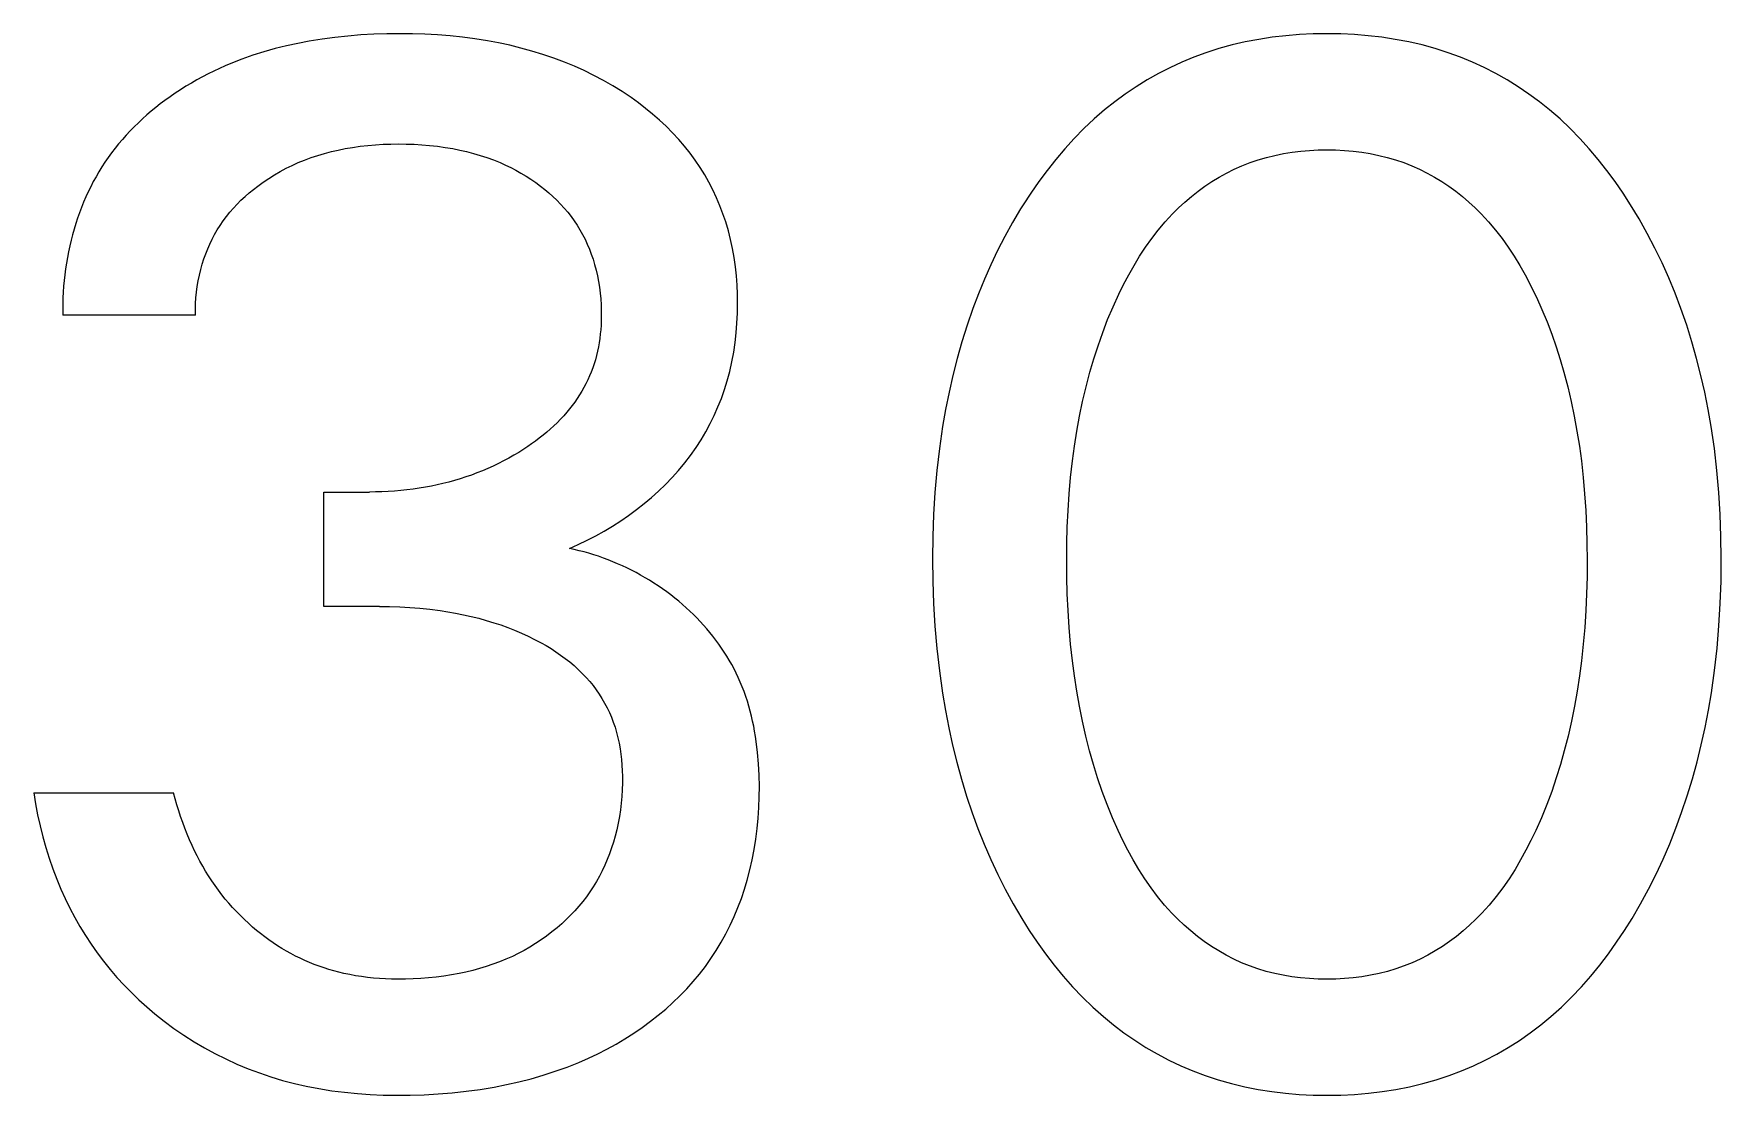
# Model space of a CAD drawing. Extents: x 0 to 420, y 0 to 297.
# Drawn here: x 170.977 to 174.607, y 219.8 to 222.083 of the extents above; entities that cross this region are included whole.
import ezdxf

# ---------------------------------------------------------------- set-up
doc = ezdxf.new("R2010")
doc.units = 0
doc.header["$LTSCALE"] = 23.1
doc.layers.add('10000_FRONT', color=7, linetype='CONTINUOUS')

msp = doc.modelspace()

# ---------------------------------------------------------------- linework, layer by layer
at = {"layer": '10000_FRONT', "color": 7, "linetype": 'CONTINUOUS'}
for p, q in [((171.597, 222.0712), (171.5694, 222.0668)), ((171.6247, 222.0749), (171.597, 222.0712)), ((171.6525, 222.0778), (171.6247, 222.0749)), ((171.6803, 222.0801), (171.6525, 222.0778)), ((171.7082, 222.0816), (171.6803, 222.0801)), ((171.7362, 222.0825), (171.7082, 222.0816)), ((171.7641, 222.0827), (171.7362, 222.0825)), ((171.7912, 222.0824), (171.7641, 222.0827)), ((171.8182, 222.0816), (171.7912, 222.0824)), ((171.8452, 222.0801), (171.8182, 222.0816)), ((171.8721, 222.078), (171.8452, 222.0801)), ((171.899, 222.0752), (171.8721, 222.078)), ((171.9258, 222.0717), (171.899, 222.0752)), ((171.9525, 222.0675), (171.9258, 222.0717)), ((173.6117, 222.0707), (173.5828, 222.0652)), ((173.6408, 222.0751), (173.6117, 222.0707)), ((173.67, 222.0785), (173.6408, 222.0751)), ((173.6994, 222.0809), (173.67, 222.0785)), ((173.7288, 222.0823), (173.6994, 222.0809)), ((173.7583, 222.0827), (173.7288, 222.0823)), ((173.7879, 222.0823), (173.7583, 222.0827)), ((173.8174, 222.0809), (173.7879, 222.0823)), ((173.8469, 222.0785), (173.8174, 222.0809)), ((173.8762, 222.0752), (173.8469, 222.0785)), ((173.9054, 222.0707), (173.8762, 222.0752)), ((173.9343, 222.0652), (173.9054, 222.0707)), ((171.448, 222.0364), (171.4243, 222.0281)), ((171.4719, 222.044), (171.448, 222.0364)), ((171.496, 222.0507), (171.4719, 222.044)), ((171.5203, 222.0568), (171.496, 222.0507)), ((171.5448, 222.0621), (171.5203, 222.0568)), ((171.5694, 222.0668), (171.5448, 222.0621)), ((171.9766, 222.063), (171.9525, 222.0675)), ((172.0007, 222.0579), (171.9766, 222.063)), ((172.0246, 222.052), (172.0007, 222.0579)), ((172.0484, 222.0455), (172.0246, 222.052)), ((172.0719, 222.0383), (172.0484, 222.0455)), ((172.0952, 222.0304), (172.0719, 222.0383)), ((173.4979, 222.0419), (173.4718, 222.0322)), ((173.5259, 222.0508), (173.4979, 222.0419)), ((173.5542, 222.0586), (173.5259, 222.0508)), ((173.5828, 222.0652), (173.5542, 222.0586)), ((173.963, 222.0586), (173.9343, 222.0652)), ((173.9914, 222.0508), (173.963, 222.0586)), ((174.0194, 222.0419), (173.9914, 222.0508)), ((174.0456, 222.0323), (174.0194, 222.0419)), ((171.3638, 222.0024), (171.3516, 221.9963)), ((171.3761, 222.0082), (171.3638, 222.0024)), ((171.3885, 222.0137), (171.3761, 222.0082)), ((171.401, 222.019), (171.3885, 222.0137)), ((171.4243, 222.0281), (171.401, 222.019)), ((172.1182, 222.0218), (172.0952, 222.0304)), ((172.1397, 222.0129), (172.1182, 222.0218)), ((172.1609, 222.0034), (172.1397, 222.0129)), ((172.1817, 221.9932), (172.1609, 222.0034)), ((173.3958, 221.9971), (173.3715, 221.9834)), ((173.4207, 222.0098), (173.3958, 221.9971)), ((173.446, 222.0216), (173.4207, 222.0098)), ((173.4718, 222.0322), (173.446, 222.0216)), ((174.0714, 222.0216), (174.0456, 222.0323)), ((174.0967, 222.0099), (174.0714, 222.0216)), ((174.1216, 221.9971), (174.0967, 222.0099)), ((174.1459, 221.9834), (174.1216, 221.9971)), ((171.2926, 221.9625), (171.2812, 221.955)), ((171.3041, 221.9698), (171.2926, 221.9625)), ((171.3158, 221.9768), (171.3041, 221.9698)), ((171.3276, 221.9835), (171.3158, 221.9768)), ((171.3395, 221.9901), (171.3276, 221.9835)), ((171.3516, 221.9963), (171.3395, 221.9901)), ((172.2023, 221.9823), (172.1817, 221.9932)), ((172.2224, 221.9707), (172.2023, 221.9823)), ((172.2422, 221.9585), (172.2224, 221.9707)), ((173.3477, 221.9687), (173.3245, 221.9531)), ((173.3715, 221.9834), (173.3477, 221.9687)), ((174.1697, 221.9687), (174.1459, 221.9834)), ((174.1929, 221.9531), (174.1697, 221.9687)), ((171.2393, 221.9241), (171.2296, 221.9163)), ((171.249, 221.9318), (171.2393, 221.9241)), ((171.259, 221.9393), (171.249, 221.9318)), ((171.27, 221.9473), (171.259, 221.9393)), ((171.2812, 221.955), (171.27, 221.9473)), ((172.2615, 221.9455), (172.2422, 221.9585)), ((172.2774, 221.9342), (172.2615, 221.9455)), ((172.2929, 221.9223), (172.2774, 221.9342)), ((173.302, 221.9366), (173.2802, 221.9192)), ((173.3245, 221.9531), (173.302, 221.9366)), ((174.2154, 221.9366), (174.1929, 221.9531)), ((174.2372, 221.9192), (174.2154, 221.9366)), ((171.2018, 221.8914), (171.1929, 221.8828)), ((171.2109, 221.8999), (171.2018, 221.8914)), ((171.2202, 221.9082), (171.2109, 221.8999)), ((171.2296, 221.9163), (171.2202, 221.9082)), ((172.308, 221.91), (172.2929, 221.9223)), ((172.3228, 221.8971), (172.308, 221.91)), ((172.337, 221.8838), (172.3228, 221.8971)), ((173.2575, 221.8996), (173.2356, 221.879)), ((173.2802, 221.9192), (173.2575, 221.8996)), ((174.2598, 221.8996), (174.2372, 221.9192)), ((174.2816, 221.879), (174.2598, 221.8996)), ((171.1675, 221.8556), (171.1594, 221.8461)), ((171.1757, 221.8648), (171.1675, 221.8556)), ((171.1842, 221.8739), (171.1757, 221.8648)), ((171.1929, 221.8828), (171.1842, 221.8739)), ((172.3508, 221.87), (172.337, 221.8838)), ((172.3641, 221.8557), (172.3508, 221.87)), ((172.3767, 221.8409), (172.3641, 221.8557)), ((173.2146, 221.8576), (173.1944, 221.8354)), ((173.2356, 221.879), (173.2146, 221.8576)), ((174.3025, 221.8576), (174.2816, 221.879)), ((174.3226, 221.8354), (174.3025, 221.8576)), ((171.1368, 221.8166), (171.1299, 221.8066)), ((171.1441, 221.8267), (171.1368, 221.8166)), ((171.1516, 221.8365), (171.1441, 221.8267)), ((171.1594, 221.8461), (171.1516, 221.8365)), ((171.5594, 221.8112), (171.5736, 221.8165)), ((171.5736, 221.8165), (171.5879, 221.8212)), ((171.5879, 221.8212), (171.6023, 221.8255)), ((171.6023, 221.8255), (171.6169, 221.8293)), ((171.6169, 221.8293), (171.6316, 221.8327)), ((171.6316, 221.8327), (171.6463, 221.8357)), ((171.6463, 221.8357), (171.6626, 221.8385)), ((171.6626, 221.8385), (171.6789, 221.8408)), ((171.6789, 221.8408), (171.6952, 221.8426)), ((171.6952, 221.8426), (171.7116, 221.844)), ((171.7116, 221.844), (171.7281, 221.845)), ((171.7281, 221.845), (171.7445, 221.8455)), ((171.7445, 221.8455), (171.761, 221.8457)), ((171.761, 221.8457), (171.7778, 221.8456)), ((171.7778, 221.8456), (171.7947, 221.845)), ((171.7947, 221.845), (171.8114, 221.8441)), ((171.8114, 221.8441), (171.8282, 221.8427)), ((171.8282, 221.8427), (171.8449, 221.8408)), ((171.8449, 221.8408), (171.8615, 221.8385)), ((171.8615, 221.8385), (171.8781, 221.8357)), ((171.8781, 221.8357), (171.893, 221.8327)), ((171.893, 221.8327), (171.9079, 221.8294)), ((171.9079, 221.8294), (171.9226, 221.8255)), ((171.9226, 221.8255), (171.9372, 221.8212)), ((171.9372, 221.8212), (171.9516, 221.8165)), ((171.9516, 221.8165), (171.9659, 221.8113)), ((172.3888, 221.8257), (172.3767, 221.8409)), ((172.3998, 221.8107), (172.3888, 221.8257)), ((173.1944, 221.8354), (173.175, 221.8125)), ((173.6106, 221.8116), (173.6285, 221.8168)), ((173.6285, 221.8168), (173.6466, 221.8213)), ((173.6466, 221.8213), (173.6649, 221.825)), ((173.6649, 221.825), (173.6834, 221.828)), ((173.6834, 221.828), (173.702, 221.8304)), ((173.702, 221.8304), (173.7207, 221.832)), ((173.7207, 221.832), (173.7395, 221.833)), ((173.7395, 221.833), (173.7583, 221.8333)), ((173.7583, 221.8333), (173.7771, 221.833)), ((173.7771, 221.833), (173.7959, 221.832)), ((173.7959, 221.832), (173.8146, 221.8304)), ((173.8146, 221.8304), (173.8332, 221.828)), ((173.8332, 221.828), (173.8517, 221.825)), ((173.8517, 221.825), (173.87, 221.8213)), ((173.87, 221.8213), (173.8882, 221.8168)), ((173.8882, 221.8168), (173.9061, 221.8116)), ((174.342, 221.8125), (174.3226, 221.8354)), ((171.1169, 221.786), (171.1108, 221.7754)), ((171.1233, 221.7964), (171.1169, 221.786)), ((171.1299, 221.8066), (171.1233, 221.7964)), ((171.4822, 221.7718), (171.4944, 221.7794)), ((171.4944, 221.7794), (171.5068, 221.7866)), ((171.5068, 221.7866), (171.5195, 221.7934)), ((171.5195, 221.7934), (171.5324, 221.7997)), ((171.5324, 221.7997), (171.5455, 221.8056)), ((171.5455, 221.8056), (171.5594, 221.8112)), ((171.9659, 221.8113), (171.98, 221.8056)), ((171.98, 221.8056), (171.9915, 221.8005)), ((171.9915, 221.8005), (172.0027, 221.795)), ((172.0027, 221.795), (172.0139, 221.7892)), ((172.0139, 221.7892), (172.0248, 221.7831)), ((172.0248, 221.7831), (172.0356, 221.7767)), ((172.4101, 221.7953), (172.3998, 221.8107)), ((172.4199, 221.7795), (172.4101, 221.7953)), ((172.429, 221.7633), (172.4199, 221.7795)), ((173.1564, 221.7889), (173.1385, 221.7647)), ((173.175, 221.8125), (173.1564, 221.7889)), ((173.5267, 221.7744), (173.5426, 221.7832)), ((173.5426, 221.7832), (173.5589, 221.7914)), ((173.5589, 221.7914), (173.5756, 221.7988)), ((173.5756, 221.7988), (173.5929, 221.8056)), ((173.5929, 221.8056), (173.6106, 221.8116)), ((173.9061, 221.8116), (173.9237, 221.8056)), ((173.9237, 221.8056), (173.9411, 221.7988)), ((173.9411, 221.7988), (173.9577, 221.7914)), ((173.9577, 221.7914), (173.974, 221.7832)), ((173.974, 221.7832), (173.99, 221.7744)), ((174.3605, 221.7889), (174.342, 221.8125)), ((174.3783, 221.7647), (174.3605, 221.7889)), ((171.0939, 221.7429), (171.0888, 221.7318)), ((171.0993, 221.7539), (171.0939, 221.7429)), ((171.1049, 221.7647), (171.0993, 221.7539)), ((171.1108, 221.7754), (171.1049, 221.7647)), ((171.4401, 221.7406), (171.4492, 221.7481)), ((171.4492, 221.7481), (171.4585, 221.7553)), ((171.4585, 221.7553), (171.4702, 221.7638)), ((171.4702, 221.7638), (171.4822, 221.7718)), ((172.0356, 221.7767), (172.0461, 221.7699)), ((172.0461, 221.7699), (172.0565, 221.7628)), ((172.0565, 221.7628), (172.0666, 221.7553)), ((172.0666, 221.7553), (172.0758, 221.7481)), ((172.0758, 221.7481), (172.0847, 221.7406)), ((172.4375, 221.7468), (172.429, 221.7633)), ((172.4454, 221.73), (172.4375, 221.7468)), ((173.1385, 221.7647), (173.1214, 221.74)), ((173.4667, 221.7326), (173.4811, 221.7439)), ((173.4811, 221.7439), (173.4959, 221.7547)), ((173.4959, 221.7547), (173.5111, 221.7649)), ((173.5111, 221.7649), (173.5267, 221.7744)), ((173.99, 221.7744), (174.0056, 221.7649)), ((174.0056, 221.7649), (174.0208, 221.7547)), ((174.0208, 221.7547), (174.0356, 221.7439)), ((174.0356, 221.7439), (174.05, 221.7326)), ((174.3953, 221.74), (174.3783, 221.7647)), ((171.0794, 221.7092), (171.0751, 221.6977)), ((171.084, 221.7206), (171.0794, 221.7092)), ((171.0888, 221.7318), (171.084, 221.7206)), ((171.3984, 221.6988), (171.4062, 221.7077)), ((171.4062, 221.7077), (171.4142, 221.7163)), ((171.4142, 221.7163), (171.4225, 221.7247)), ((171.4225, 221.7247), (171.4312, 221.7328)), ((171.4312, 221.7328), (171.4401, 221.7406)), ((172.0847, 221.7406), (172.0934, 221.7329)), ((172.0934, 221.7329), (172.1019, 221.7248)), ((172.1019, 221.7248), (172.11, 221.7165)), ((172.11, 221.7165), (172.1179, 221.7079)), ((172.1179, 221.7079), (172.1254, 221.699)), ((172.4527, 221.7129), (172.4454, 221.73)), ((172.4593, 221.6956), (172.4527, 221.7129)), ((173.105, 221.7148), (173.0995, 221.7059)), ((173.1214, 221.74), (173.105, 221.7148)), ((173.4264, 221.6954), (173.4393, 221.7083)), ((173.4393, 221.7083), (173.4528, 221.7207)), ((173.4528, 221.7207), (173.4667, 221.7326)), ((174.05, 221.7326), (174.0639, 221.7207)), ((174.0639, 221.7207), (174.0773, 221.7083)), ((174.0773, 221.7083), (174.0903, 221.6954)), ((174.4116, 221.7148), (174.3953, 221.74)), ((174.43, 221.6844), (174.4116, 221.7148)), ((171.0671, 221.6745), (171.0635, 221.6628)), ((171.071, 221.6862), (171.0671, 221.6745)), ((171.0751, 221.6977), (171.071, 221.6862)), ((171.3715, 221.661), (171.3776, 221.6707)), ((171.3776, 221.6707), (171.384, 221.6801)), ((171.384, 221.6801), (171.3911, 221.6896)), ((171.3911, 221.6896), (171.3984, 221.6988)), ((172.1254, 221.699), (172.1326, 221.6899)), ((172.1326, 221.6899), (172.1394, 221.6805)), ((172.1394, 221.6805), (172.1457, 221.6709)), ((172.1457, 221.6709), (172.1517, 221.6611)), ((172.4652, 221.678), (172.4593, 221.6956)), ((172.4708, 221.6591), (172.4652, 221.678)), ((173.0821, 221.6766), (173.0656, 221.6468)), ((173.0995, 221.7059), (173.0821, 221.6766)), ((173.3957, 221.6607), (173.4107, 221.6784)), ((173.4107, 221.6784), (173.4264, 221.6954)), ((174.0903, 221.6954), (174.106, 221.6784)), ((174.106, 221.6784), (174.1209, 221.6607)), ((174.4475, 221.6534), (174.43, 221.6844)), ((171.057, 221.6386), (171.0541, 221.6264)), ((171.0601, 221.6507), (171.057, 221.6386)), ((171.0635, 221.6628), (171.0601, 221.6507)), ((171.3555, 221.6306), (171.3605, 221.6409)), ((171.3605, 221.6409), (171.3658, 221.6511)), ((171.3658, 221.6511), (171.3715, 221.661)), ((172.1517, 221.6611), (172.1573, 221.651)), ((172.1573, 221.651), (172.1625, 221.6407)), ((172.1625, 221.6407), (172.1674, 221.6303)), ((172.4757, 221.64), (172.4708, 221.6591)), ((172.4798, 221.6207), (172.4757, 221.64)), ((173.0656, 221.6468), (173.0501, 221.6166)), ((173.3682, 221.6236), (173.3816, 221.6424)), ((173.3816, 221.6424), (173.3957, 221.6607)), ((174.1209, 221.6607), (174.1351, 221.6424)), ((174.1351, 221.6424), (174.1485, 221.6236)), ((174.4639, 221.6219), (174.4475, 221.6534)), ((171.0491, 221.6018), (171.0469, 221.5894)), ((171.0515, 221.6141), (171.0491, 221.6018)), ((171.0541, 221.6264), (171.0515, 221.6141)), ((171.3393, 221.5876), (171.3428, 221.5986)), ((171.3428, 221.5986), (171.3467, 221.6094)), ((171.3467, 221.6094), (171.3509, 221.6201)), ((171.3509, 221.6201), (171.3555, 221.6306)), ((172.1674, 221.6303), (172.1718, 221.6196)), ((172.1718, 221.6196), (172.1759, 221.6089)), ((172.1759, 221.6089), (172.1797, 221.5979)), ((172.1797, 221.5979), (172.183, 221.5869)), ((172.4832, 221.6013), (172.4798, 221.6207)), ((172.486, 221.5817), (172.4832, 221.6013)), ((173.0501, 221.6166), (173.0354, 221.5859)), ((173.3434, 221.5844), (173.3554, 221.6042)), ((173.3554, 221.6042), (173.3682, 221.6236)), ((174.1485, 221.6236), (174.1612, 221.6042)), ((174.1612, 221.6042), (174.1733, 221.5844)), ((174.4793, 221.59), (174.4639, 221.6219)), ((171.0435, 221.5646), (171.0421, 221.5522)), ((171.0451, 221.577), (171.0435, 221.5646)), ((171.0469, 221.5894), (171.0451, 221.577)), ((171.3305, 221.5515), (171.333, 221.5636)), ((171.333, 221.5636), (171.336, 221.5757)), ((171.336, 221.5757), (171.3393, 221.5876)), ((172.183, 221.5869), (172.1863, 221.5747)), ((172.1863, 221.5747), (172.1892, 221.5624)), ((172.1892, 221.5624), (172.1916, 221.5501)), ((172.4881, 221.562), (172.486, 221.5817)), ((172.4896, 221.5423), (172.4881, 221.562)), ((173.0354, 221.5859), (173.0217, 221.5549)), ((173.3211, 221.5438), (173.3319, 221.5643)), ((173.3319, 221.5643), (173.3434, 221.5844)), ((174.1733, 221.5844), (174.1847, 221.5643)), ((174.1847, 221.5643), (174.1956, 221.5438)), ((174.4938, 221.5576), (174.4793, 221.59)), ((171.0401, 221.5273), (171.0395, 221.5149)), ((171.041, 221.5398), (171.0401, 221.5273)), ((171.0421, 221.5522), (171.041, 221.5398)), ((171.3256, 221.5147), (171.3268, 221.527)), ((171.3268, 221.527), (171.3285, 221.5392)), ((171.3285, 221.5392), (171.3305, 221.5515)), ((172.1916, 221.5501), (172.1936, 221.5376)), ((172.1936, 221.5376), (172.1952, 221.5251)), ((172.1952, 221.5251), (172.1964, 221.5126)), ((172.4904, 221.5225), (172.4896, 221.5423)), ((173.0217, 221.5549), (173.0088, 221.5234)), ((173.3108, 221.523), (173.3211, 221.5438)), ((174.1956, 221.5438), (174.2058, 221.523)), ((174.5073, 221.5248), (174.4938, 221.5576)), ((174.5199, 221.4916), (174.5073, 221.5248)), ((171.0391, 221.5025), (171.039, 221.4901)), ((171.039, 221.4901), (171.0391, 221.4778)), ((171.0395, 221.5149), (171.0391, 221.5025)), ((171.3244, 221.4901), (171.3248, 221.5024)), ((171.3245, 221.4778), (171.3244, 221.4901)), ((171.3248, 221.5024), (171.3256, 221.5147)), ((172.1964, 221.5126), (172.1972, 221.5)), ((172.1972, 221.5), (172.1976, 221.4873)), ((172.4907, 221.5027), (172.4904, 221.5225)), ((172.4904, 221.4816), (172.4907, 221.5027)), ((172.9968, 221.4916), (172.9845, 221.4563)), ((173.0088, 221.5234), (172.9968, 221.4916)), ((173.2867, 221.4681), (173.2983, 221.4957)), ((173.2983, 221.4957), (173.3108, 221.523)), ((174.2058, 221.523), (174.2091, 221.516)), ((174.2091, 221.516), (174.2209, 221.4898)), ((174.2209, 221.4898), (174.2318, 221.4633)), ((174.5322, 221.4563), (174.5199, 221.4916)), ((171.3245, 221.4778), (171.0391, 221.4778)), ((172.1969, 221.4558), (172.1963, 221.4464)), ((172.1974, 221.4652), (172.1969, 221.4558)), ((172.1976, 221.4747), (172.1974, 221.4652)), ((172.1976, 221.4873), (172.1976, 221.4747)), ((172.4878, 221.4396), (172.4894, 221.4606)), ((172.4894, 221.4606), (172.4904, 221.4816)), ((172.9845, 221.4563), (172.9733, 221.4205)), ((173.276, 221.4402), (173.2867, 221.4681)), ((174.2318, 221.4633), (174.242, 221.4366)), ((174.5434, 221.4205), (174.5322, 221.4563)), ((172.1929, 221.4184), (172.1913, 221.4092)), ((172.1943, 221.4277), (172.1929, 221.4184)), ((172.1954, 221.4371), (172.1943, 221.4277)), ((172.1963, 221.4464), (172.1954, 221.4371)), ((172.4823, 221.3979), (172.4854, 221.4187)), ((172.4854, 221.4187), (172.4878, 221.4396)), ((172.9733, 221.4205), (172.9631, 221.3845)), ((173.266, 221.412), (173.276, 221.4402)), ((174.242, 221.4366), (174.2515, 221.4095)), ((174.5536, 221.3845), (174.5434, 221.4205)), ((172.1848, 221.3818), (172.1821, 221.3728)), ((172.1872, 221.3909), (172.1848, 221.3818)), ((172.1894, 221.4), (172.1872, 221.3909)), ((172.1913, 221.4092), (172.1894, 221.4)), ((172.4785, 221.3772), (172.4823, 221.3979)), ((172.9631, 221.3845), (172.9538, 221.3482)), ((173.2485, 221.3548), (173.2569, 221.3835)), ((173.2569, 221.3835), (173.266, 221.412)), ((174.2515, 221.4095), (174.2602, 221.3823)), ((174.2602, 221.3823), (174.2682, 221.3548)), ((174.5628, 221.3482), (174.5536, 221.3845)), ((172.1723, 221.3468), (172.1685, 221.3384)), ((172.1758, 221.3553), (172.1723, 221.3468)), ((172.1791, 221.364), (172.1758, 221.3553)), ((172.1821, 221.3728), (172.1791, 221.364)), ((172.4684, 221.3364), (172.4738, 221.3567)), ((172.4738, 221.3567), (172.4785, 221.3772)), ((172.9538, 221.3482), (172.9455, 221.3117)), ((173.2402, 221.3234), (173.2485, 221.3548)), ((174.2682, 221.3548), (174.2764, 221.3234)), ((174.5711, 221.3117), (174.5628, 221.3482)), ((172.1555, 221.314), (172.1507, 221.3061)), ((172.1601, 221.322), (172.1555, 221.314)), ((172.1644, 221.3302), (172.1601, 221.322)), ((172.1685, 221.3384), (172.1644, 221.3302)), ((172.4558, 221.2987), (172.4625, 221.3175)), ((172.4625, 221.3175), (172.4684, 221.3364)), ((172.9455, 221.3117), (172.9382, 221.2749)), ((173.2328, 221.2919), (173.2402, 221.3234)), ((174.2764, 221.3234), (174.2838, 221.2919)), ((174.5785, 221.2749), (174.5711, 221.3117)), ((172.1293, 221.276), (172.1234, 221.2689)), ((172.135, 221.2833), (172.1293, 221.276)), ((172.1404, 221.2907), (172.135, 221.2833)), ((172.1457, 221.2983), (172.1404, 221.2907)), ((172.1507, 221.3061), (172.1457, 221.2983)), ((172.4404, 221.2621), (172.4485, 221.2803)), ((172.4485, 221.2803), (172.4558, 221.2987)), ((172.9382, 221.2749), (172.9318, 221.238)), ((173.2262, 221.2601), (173.2328, 221.2919)), ((174.2838, 221.2919), (174.2904, 221.2601)), ((174.5849, 221.238), (174.5785, 221.2749)), ((172.0953, 221.2393), (172.0878, 221.2324)), ((172.1026, 221.2464), (172.0953, 221.2393)), ((172.1098, 221.2537), (172.1026, 221.2464)), ((172.1167, 221.2612), (172.1098, 221.2537)), ((172.1234, 221.2689), (172.1167, 221.2612)), ((172.4222, 221.2268), (172.4317, 221.2443)), ((172.4317, 221.2443), (172.4404, 221.2621)), ((172.9318, 221.238), (172.9249, 221.191)), ((173.2204, 221.2282), (173.2262, 221.2601)), ((174.2904, 221.2601), (174.2962, 221.2282)), ((174.5917, 221.191), (174.5849, 221.238)), ((172.0477, 221.2007), (172.0393, 221.195)), ((172.056, 221.2067), (172.0477, 221.2007)), ((172.0642, 221.2129), (172.056, 221.2067)), ((172.0722, 221.2192), (172.0642, 221.2129)), ((172.0801, 221.2257), (172.0722, 221.2192)), ((172.0878, 221.2324), (172.0801, 221.2257)), ((172.4013, 221.193), (172.4121, 221.2097)), ((172.4121, 221.2097), (172.4222, 221.2268)), ((173.2154, 221.1962), (173.2204, 221.2282)), ((174.2962, 221.2282), (174.3013, 221.1962)), ((171.9873, 221.1641), (171.9761, 221.1584)), ((171.9984, 221.17), (171.9873, 221.1641)), ((172.0093, 221.1762), (171.9984, 221.17)), ((172.0201, 221.1826), (172.0093, 221.1762)), ((172.0308, 221.1893), (172.0201, 221.1826)), ((172.0393, 221.195), (172.0308, 221.1893)), ((172.3769, 221.1598), (172.3894, 221.1761)), ((172.3894, 221.1761), (172.4013, 221.193)), ((172.9249, 221.191), (172.9195, 221.1438)), ((173.2071, 221.1286), (173.2111, 221.164)), ((173.2111, 221.164), (173.2154, 221.1962)), ((174.3013, 221.1962), (174.3056, 221.164)), ((174.3056, 221.164), (174.3096, 221.1286)), ((174.5972, 221.1438), (174.5917, 221.191)), ((171.8939, 221.1256), (171.8817, 221.122)), ((171.9061, 221.1296), (171.8939, 221.1256)), ((171.9181, 221.1338), (171.9061, 221.1296)), ((171.9301, 221.1382), (171.9181, 221.1338)), ((171.9418, 221.1429), (171.9301, 221.1382)), ((171.9533, 221.1478), (171.9418, 221.1429)), ((171.9648, 221.153), (171.9533, 221.1478)), ((171.9761, 221.1584), (171.9648, 221.153)), ((172.3355, 221.1137), (172.3499, 221.1286)), ((172.3499, 221.1286), (172.3637, 221.1439)), ((172.3637, 221.1439), (172.3769, 221.1598)), ((172.9195, 221.1438), (172.9153, 221.0964)), ((173.2039, 221.0931), (173.2071, 221.1286)), ((174.3096, 221.1286), (174.3127, 221.0931)), ((174.6013, 221.0964), (174.5972, 221.1438)), ((171.6004, 220.851), (171.6004, 221.0973)), ((171.6004, 221.0973), (171.6987, 221.0973)), ((171.7121, 221.0975), (171.6987, 221.0973)), ((171.7256, 221.0978), (171.7121, 221.0975)), ((171.7391, 221.0984), (171.7256, 221.0978)), ((171.7525, 221.0993), (171.7391, 221.0984)), ((171.766, 221.1004), (171.7525, 221.0993)), ((171.7794, 221.1018), (171.766, 221.1004)), ((171.7927, 221.1034), (171.7794, 221.1018)), ((171.8061, 221.1054), (171.7927, 221.1034)), ((171.8194, 221.1076), (171.8061, 221.1054)), ((171.832, 221.1099), (171.8194, 221.1076)), ((171.8445, 221.1125), (171.832, 221.1099)), ((171.8569, 221.1154), (171.8445, 221.1125)), ((171.8693, 221.1186), (171.8569, 221.1154)), ((171.8817, 221.122), (171.8693, 221.1186)), ((172.3054, 221.0856), (172.3207, 221.0994)), ((172.3207, 221.0994), (172.3355, 221.1137)), ((172.9153, 221.0964), (172.9124, 221.049)), ((173.2016, 221.0576), (173.2039, 221.0931)), ((174.3127, 221.0931), (174.3151, 221.0576)), ((174.6042, 221.049), (174.6013, 221.0964)), ((172.2564, 221.0471), (172.2732, 221.0595)), ((172.2732, 221.0595), (172.2896, 221.0724)), ((172.2896, 221.0724), (172.3054, 221.0856)), ((173.1999, 221.022), (173.2016, 221.0576)), ((174.3151, 221.0576), (174.3168, 221.022)), ((172.2038, 221.0133), (172.2217, 221.024)), ((172.2217, 221.024), (172.2392, 221.0353)), ((172.2392, 221.0353), (172.2564, 221.0471)), ((172.9124, 221.049), (172.9107, 221.0014)), ((173.1989, 220.9864), (173.1999, 221.022)), ((174.3168, 221.022), (174.3177, 220.9864)), ((174.6059, 221.0014), (174.6042, 221.049)), ((172.129, 220.9757), (172.1481, 220.9843)), ((172.1481, 220.9843), (172.167, 220.9934)), ((172.167, 220.9934), (172.1856, 221.0031)), ((172.1856, 221.0031), (172.2038, 221.0133)), ((172.9107, 221.0014), (172.9101, 220.9539)), ((173.1986, 220.9508), (173.1989, 220.9864)), ((174.3177, 220.9864), (174.3181, 220.9508)), ((174.6065, 220.9539), (174.6059, 221.0014)), ((172.1395, 220.9735), (172.129, 220.9757)), ((172.15, 220.9711), (172.1395, 220.9735)), ((172.1605, 220.9684), (172.15, 220.9711)), ((172.171, 220.9655), (172.1605, 220.9684)), ((172.1814, 220.9623), (172.171, 220.9655)), ((172.1917, 220.959), (172.1814, 220.9623)), ((172.2021, 220.9554), (172.1917, 220.959)), ((172.2123, 220.9515), (172.2021, 220.9554)), ((172.2225, 220.9475), (172.2123, 220.9515)), ((172.2327, 220.9432), (172.2225, 220.9475)), ((172.9101, 220.9539), (172.9106, 220.9055)), ((173.1989, 220.9146), (173.1986, 220.9508)), ((174.3181, 220.9508), (174.3178, 220.9146)), ((174.606, 220.9057), (174.6065, 220.9539)), ((172.2428, 220.9387), (172.2327, 220.9432)), ((172.2528, 220.934), (172.2428, 220.9387)), ((172.2627, 220.9291), (172.2528, 220.934)), ((172.2725, 220.924), (172.2627, 220.9291)), ((172.2822, 220.9186), (172.2725, 220.924)), ((172.2919, 220.9131), (172.2822, 220.9186)), ((172.3014, 220.9074), (172.2919, 220.9131)), ((173.1998, 220.8785), (173.1989, 220.9146)), ((174.3178, 220.9146), (174.3168, 220.8785)), ((172.3108, 220.9014), (172.3014, 220.9074)), ((172.3201, 220.8953), (172.3108, 220.9014)), ((172.3292, 220.889), (172.3201, 220.8953)), ((172.3383, 220.8825), (172.3292, 220.889)), ((172.3472, 220.8759), (172.3383, 220.8825)), ((172.3559, 220.869), (172.3472, 220.8759)), ((172.9106, 220.9055), (172.9123, 220.8572)), ((173.2015, 220.8424), (173.1998, 220.8785)), ((174.3168, 220.8785), (174.3152, 220.8424)), ((174.6044, 220.8575), (174.606, 220.9057)), ((171.7205, 220.851), (171.6004, 220.851)), ((171.7205, 220.851), (171.7422, 220.8508)), ((171.7422, 220.8508), (171.764, 220.8501)), ((171.764, 220.8501), (171.7857, 220.8489)), ((171.7857, 220.8489), (171.8074, 220.8473)), ((171.8074, 220.8473), (171.829, 220.8451)), ((171.829, 220.8451), (171.8506, 220.8423)), ((171.8506, 220.8423), (171.8674, 220.8398)), ((171.8674, 220.8398), (171.8841, 220.8368)), ((171.8841, 220.8368), (171.9008, 220.8335)), ((172.3641, 220.8623), (172.3559, 220.869)), ((172.3722, 220.8555), (172.3641, 220.8623)), ((172.3801, 220.8484), (172.3722, 220.8555)), ((172.3879, 220.8413), (172.3801, 220.8484)), ((172.3955, 220.834), (172.3879, 220.8413)), ((172.9123, 220.8572), (172.9151, 220.809)), ((173.2038, 220.8063), (173.2015, 220.8424)), ((174.3152, 220.8424), (174.3128, 220.8063)), ((174.6015, 220.8093), (174.6044, 220.8575)), ((171.9008, 220.8335), (171.9174, 220.8299)), ((171.9174, 220.8299), (171.9339, 220.8258)), ((171.9339, 220.8258), (171.9502, 220.8213)), ((171.9502, 220.8213), (171.9665, 220.8163)), ((171.9665, 220.8163), (171.9815, 220.8114)), ((171.9815, 220.8114), (171.9964, 220.806)), ((171.9964, 220.806), (172.0111, 220.8003)), ((172.0111, 220.8003), (172.0256, 220.7941)), ((172.403, 220.8265), (172.3955, 220.834)), ((172.4103, 220.8189), (172.403, 220.8265)), ((172.4174, 220.8111), (172.4103, 220.8189)), ((172.4243, 220.8033), (172.4174, 220.8111)), ((172.4311, 220.7952), (172.4243, 220.8033)), ((172.9151, 220.809), (172.9193, 220.7608)), ((173.207, 220.7703), (173.2038, 220.8063)), ((174.3128, 220.8063), (174.3097, 220.7703)), ((174.5974, 220.7613), (174.6015, 220.8093)), ((172.0256, 220.7941), (172.04, 220.7875)), ((172.04, 220.7875), (172.0542, 220.7805)), ((172.0542, 220.7805), (172.0682, 220.773)), ((172.0682, 220.773), (172.0789, 220.7669)), ((172.0789, 220.7669), (172.0894, 220.7605)), ((172.4377, 220.7871), (172.4311, 220.7952)), ((172.444, 220.7788), (172.4377, 220.7871)), ((172.4502, 220.7703), (172.444, 220.7788)), ((172.4562, 220.7618), (172.4502, 220.7703)), ((173.2109, 220.7344), (173.207, 220.7703)), ((174.3097, 220.7703), (174.3058, 220.7344)), ((172.0894, 220.7605), (172.0997, 220.7538)), ((172.0997, 220.7538), (172.1099, 220.7468)), ((172.1099, 220.7468), (172.1198, 220.7396)), ((172.1198, 220.7396), (172.1295, 220.7319)), ((172.1295, 220.7319), (172.1389, 220.724)), ((172.462, 220.7531), (172.4562, 220.7618)), ((172.4676, 220.7443), (172.462, 220.7531)), ((172.4729, 220.7354), (172.4676, 220.7443)), ((172.4781, 220.7263), (172.4729, 220.7354)), ((172.483, 220.7172), (172.4781, 220.7263)), ((172.9193, 220.7608), (172.9247, 220.7128)), ((173.2152, 220.7018), (173.2109, 220.7344)), ((174.3058, 220.7344), (174.3015, 220.7018)), ((174.592, 220.7134), (174.5974, 220.7613)), ((172.1389, 220.724), (172.148, 220.7157)), ((172.148, 220.7157), (172.1567, 220.7071)), ((172.1567, 220.7071), (172.1652, 220.6982)), ((172.1652, 220.6982), (172.1726, 220.6897)), ((172.4877, 220.7079), (172.483, 220.7172)), ((172.4921, 220.6985), (172.4877, 220.7079)), ((172.4965, 220.6885), (172.4921, 220.6985)), ((172.9247, 220.7128), (172.9314, 220.6649)), ((173.2201, 220.6692), (173.2152, 220.7018)), ((174.3015, 220.7018), (174.2965, 220.6692)), ((174.5852, 220.6656), (174.592, 220.7134)), ((172.1726, 220.6897), (172.1797, 220.681)), ((172.1797, 220.681), (172.1865, 220.6719)), ((172.1865, 220.6719), (172.1929, 220.6626)), ((172.1929, 220.6626), (172.1989, 220.6531)), ((172.5007, 220.6783), (172.4965, 220.6885)), ((172.5046, 220.668), (172.5007, 220.6783)), ((172.5083, 220.6577), (172.5046, 220.668)), ((172.5117, 220.6472), (172.5083, 220.6577)), ((172.9314, 220.6649), (172.9378, 220.6275)), ((173.2259, 220.6368), (173.2201, 220.6692)), ((174.2965, 220.6692), (174.2908, 220.6368)), ((174.5789, 220.6282), (174.5852, 220.6656)), ((172.1989, 220.6531), (172.2046, 220.6434)), ((172.2046, 220.6434), (172.2099, 220.6335)), ((172.2099, 220.6335), (172.2149, 220.6233)), ((172.2149, 220.6233), (172.2193, 220.613)), ((172.5149, 220.6366), (172.5117, 220.6472)), ((172.5178, 220.626), (172.5149, 220.6366)), ((172.5205, 220.6153), (172.5178, 220.626)), ((172.9378, 220.6275), (172.945, 220.5902)), ((173.2324, 220.6045), (173.2259, 220.6368)), ((174.2908, 220.6368), (174.2843, 220.6045)), ((174.5717, 220.5908), (174.5789, 220.6282)), ((172.2193, 220.613), (172.2234, 220.6026)), ((172.2234, 220.6026), (172.2272, 220.5914)), ((172.2272, 220.5914), (172.2305, 220.58)), ((172.523, 220.6045), (172.5205, 220.6153)), ((172.5253, 220.5936), (172.523, 220.6045)), ((172.5273, 220.5827), (172.5253, 220.5936)), ((172.5292, 220.5717), (172.5273, 220.5827)), ((172.945, 220.5902), (172.9531, 220.553)), ((173.2397, 220.5724), (173.2324, 220.6045)), ((174.2843, 220.6045), (174.277, 220.5724)), ((174.5635, 220.5537), (174.5717, 220.5908)), ((172.2305, 220.58), (172.2334, 220.5686)), ((172.2334, 220.5686), (172.2359, 220.557)), ((172.2359, 220.557), (172.2379, 220.5453)), ((172.2379, 220.5453), (172.2396, 220.5336)), ((172.5308, 220.5607), (172.5292, 220.5717)), ((172.5337, 220.5368), (172.5308, 220.5607)), ((172.9531, 220.553), (172.9622, 220.5161)), ((173.2478, 220.5405), (173.2397, 220.5724)), ((174.277, 220.5724), (174.2689, 220.5405)), ((174.5544, 220.5168), (174.5635, 220.5537)), ((172.2396, 220.5336), (172.2409, 220.5218)), ((172.2409, 220.5218), (172.2419, 220.5099)), ((172.2419, 220.5099), (172.2425, 220.498)), ((172.5358, 220.5126), (172.5337, 220.5368)), ((172.537, 220.4885), (172.5358, 220.5126)), ((172.9622, 220.5161), (172.9722, 220.4795)), ((173.256, 220.5113), (173.2478, 220.5405)), ((173.265, 220.4824), (173.256, 220.5113)), ((174.2606, 220.5113), (174.2516, 220.4824)), ((174.2689, 220.5405), (174.2606, 220.5113)), ((174.5444, 220.4802), (174.5544, 220.5168)), ((172.2425, 220.498), (172.2428, 220.4861)), ((172.2428, 220.4861), (172.2428, 220.4716)), ((172.5375, 220.4643), (172.537, 220.4885)), ((172.9722, 220.4795), (172.9833, 220.4432)), ((173.2749, 220.4536), (173.265, 220.4824)), ((174.2516, 220.4824), (174.2418, 220.4536)), ((174.5333, 220.4439), (174.5444, 220.4802)), ((170.9768, 220.4503), (170.9806, 220.4266)), ((170.9768, 220.4503), (171.2777, 220.4503)), ((171.2811, 220.4374), (171.2777, 220.4503)), ((171.2847, 220.4246), (171.2811, 220.4374)), ((172.2416, 220.4426), (172.2403, 220.4282)), ((172.2424, 220.4571), (172.2416, 220.4426)), ((172.2428, 220.4716), (172.2424, 220.4571)), ((172.5365, 220.4187), (172.5373, 220.4415)), ((172.5373, 220.4415), (172.5375, 220.4643)), ((172.9833, 220.4432), (172.9954, 220.4071)), ((173.2855, 220.4252), (173.2749, 220.4536)), ((174.2418, 220.4536), (174.2312, 220.4252)), ((174.5213, 220.4078), (174.5333, 220.4439)), ((170.9806, 220.4266), (170.9851, 220.403)), ((170.9851, 220.403), (170.9903, 220.3795)), ((171.2886, 220.4119), (171.2847, 220.4246)), ((171.2927, 220.3992), (171.2886, 220.4119)), ((172.2364, 220.3995), (172.2338, 220.3853)), ((172.2386, 220.4138), (172.2364, 220.3995)), ((172.2403, 220.4282), (172.2386, 220.4138)), ((172.5351, 220.3961), (172.5365, 220.4187)), ((172.9954, 220.4071), (173.0077, 220.3735)), ((173.2969, 220.397), (173.2855, 220.4252)), ((174.2312, 220.4252), (174.2197, 220.397)), ((174.5089, 220.3741), (174.5213, 220.4078)), ((170.9903, 220.3795), (170.9961, 220.3561)), ((171.2971, 220.3866), (171.2927, 220.3992)), ((171.3018, 220.3741), (171.2971, 220.3866)), ((171.3067, 220.3617), (171.3018, 220.3741)), ((172.2307, 220.3711), (172.2272, 220.3571)), ((172.2338, 220.3853), (172.2307, 220.3711)), ((172.5301, 220.3511), (172.533, 220.3735)), ((172.533, 220.3735), (172.5351, 220.3961)), ((173.0077, 220.3735), (173.021, 220.3403)), ((173.3093, 220.3692), (173.2969, 220.397)), ((173.3195, 220.3479), (173.3093, 220.3692)), ((174.2074, 220.3692), (174.1972, 220.3479)), ((174.2197, 220.397), (174.2074, 220.3692)), ((174.4957, 220.3408), (174.5089, 220.3741)), ((170.9961, 220.3561), (171.0027, 220.3329)), ((171.0027, 220.3329), (171.0099, 220.3098)), ((171.3119, 220.3494), (171.3067, 220.3617)), ((171.3173, 220.3372), (171.3119, 220.3494)), ((171.3227, 220.3259), (171.3173, 220.3372)), ((172.2196, 220.3318), (172.2152, 220.3193)), ((172.2236, 220.3444), (172.2196, 220.3318)), ((172.2272, 220.3571), (172.2236, 220.3444)), ((172.5223, 220.3065), (172.5266, 220.3287)), ((172.5266, 220.3287), (172.5301, 220.3511)), ((173.021, 220.3403), (173.0352, 220.3074)), ((173.3303, 220.3268), (173.3195, 220.3479)), ((174.1972, 220.3479), (174.1864, 220.3268)), ((174.4814, 220.3078), (174.4957, 220.3408)), ((171.0099, 220.3098), (171.0179, 220.287)), ((171.3282, 220.3148), (171.3227, 220.3259)), ((171.334, 220.3038), (171.3282, 220.3148)), ((171.3401, 220.293), (171.334, 220.3038)), ((171.3464, 220.2822), (171.3401, 220.293)), ((172.2053, 220.2949), (172.1997, 220.283)), ((172.2105, 220.307), (172.2053, 220.2949)), ((172.2152, 220.3193), (172.2105, 220.307)), ((172.5173, 220.2845), (172.5223, 220.3065)), ((173.0352, 220.3074), (173.0504, 220.275)), ((173.3417, 220.3061), (173.3303, 220.3268)), ((173.3537, 220.2857), (173.3417, 220.3061)), ((174.175, 220.3061), (174.1629, 220.2857)), ((174.1864, 220.3268), (174.175, 220.3061)), ((174.4662, 220.2753), (174.4814, 220.3078)), ((171.0179, 220.287), (171.0265, 220.2645)), ((171.0265, 220.2645), (171.0352, 220.2436)), ((171.3529, 220.2717), (171.3464, 220.2822)), ((171.3597, 220.2613), (171.3529, 220.2717)), ((171.3667, 220.2511), (171.3597, 220.2613)), ((172.1873, 220.2597), (172.1804, 220.2485)), ((172.1937, 220.2712), (172.1873, 220.2597)), ((172.1997, 220.283), (172.1937, 220.2712)), ((172.5055, 220.2429), (172.5115, 220.2627)), ((172.5115, 220.2627), (172.5173, 220.2845)), ((173.0504, 220.275), (173.0666, 220.243)), ((173.3665, 220.2658), (173.3537, 220.2857)), ((173.38, 220.2464), (173.3665, 220.2658)), ((174.1502, 220.2658), (174.1367, 220.2464)), ((174.1629, 220.2857), (174.1502, 220.2658)), ((174.4501, 220.2432), (174.4662, 220.2753)), ((171.0352, 220.2436), (171.0445, 220.2229)), ((171.0445, 220.2229), (171.0544, 220.2026)), ((171.374, 220.241), (171.3667, 220.2511)), ((171.3813, 220.2314), (171.374, 220.241)), ((171.3888, 220.2221), (171.3813, 220.2314)), ((171.3966, 220.2129), (171.3888, 220.2221)), ((172.1656, 220.2269), (172.1576, 220.2165)), ((172.1732, 220.2375), (172.1656, 220.2269)), ((172.1804, 220.2485), (172.1732, 220.2375)), ((172.4915, 220.2039), (172.4989, 220.2233)), ((172.4989, 220.2233), (172.5055, 220.2429)), ((173.0666, 220.243), (173.0837, 220.2115)), ((173.3942, 220.2275), (173.38, 220.2464)), ((173.4092, 220.2092), (173.3942, 220.2275)), ((174.1225, 220.2275), (174.1075, 220.2092)), ((174.1367, 220.2464), (174.1225, 220.2275)), ((174.4329, 220.2116), (174.4501, 220.2432)), ((171.0544, 220.2026), (171.065, 220.1826)), ((171.065, 220.1826), (171.0761, 220.1629)), ((171.4046, 220.2039), (171.3966, 220.2129)), ((171.4128, 220.195), (171.4046, 220.2039)), ((171.4212, 220.1864), (171.4128, 220.195)), ((171.4298, 220.178), (171.4212, 220.1864)), ((172.1314, 220.187), (172.1221, 220.1778)), ((172.1405, 220.1966), (172.1314, 220.187)), ((172.1492, 220.2064), (172.1405, 220.1966)), ((172.1576, 220.2165), (172.1492, 220.2064)), ((172.4749, 220.166), (172.4835, 220.1848)), ((172.4835, 220.1848), (172.4915, 220.2039)), ((173.0837, 220.2115), (173.1019, 220.1805)), ((173.425, 220.1916), (173.4092, 220.2092)), ((173.4379, 220.1784), (173.425, 220.1916)), ((174.0916, 220.1916), (174.0787, 220.1784)), ((174.1075, 220.2092), (174.0916, 220.1916)), ((174.4147, 220.1805), (174.4329, 220.2116)), ((171.0761, 220.1629), (171.0879, 220.1436)), ((171.4386, 220.1698), (171.4298, 220.178)), ((171.4476, 220.1618), (171.4386, 220.1698)), ((171.4562, 220.1546), (171.4476, 220.1618)), ((171.4648, 220.1476), (171.4562, 220.1546)), ((171.4737, 220.1408), (171.4648, 220.1476)), ((172.0914, 220.1512), (172.0799, 220.1425)), ((172.1025, 220.1603), (172.0914, 220.1512)), ((172.1124, 220.1689), (172.1025, 220.1603)), ((172.1221, 220.1778), (172.1124, 220.1689)), ((172.4556, 220.1293), (172.4655, 220.1475)), ((172.4655, 220.1475), (172.4749, 220.166)), ((173.1019, 220.1805), (173.1182, 220.1546)), ((173.1182, 220.1546), (173.1353, 220.1291)), ((173.4514, 220.1657), (173.4379, 220.1784)), ((173.4653, 220.1534), (173.4514, 220.1657)), ((173.4797, 220.1417), (173.4653, 220.1534)), ((174.0513, 220.1534), (174.0369, 220.1417)), ((174.0653, 220.1657), (174.0513, 220.1534)), ((174.0787, 220.1784), (174.0653, 220.1657)), ((174.3815, 220.1291), (174.3985, 220.1546)), ((174.3985, 220.1546), (174.4147, 220.1805)), ((171.0879, 220.1436), (171.1003, 220.1247)), ((171.1003, 220.1247), (171.1133, 220.1062)), ((171.4827, 220.1342), (171.4737, 220.1408)), ((171.4918, 220.1279), (171.4827, 220.1342)), ((171.5011, 220.1217), (171.4918, 220.1279)), ((171.5106, 220.1158), (171.5011, 220.1217)), ((171.5202, 220.1101), (171.5106, 220.1158)), ((171.5299, 220.1047), (171.5202, 220.1101)), ((172.0317, 220.1117), (172.019, 220.105)), ((172.0441, 220.1188), (172.0317, 220.1117)), ((172.0563, 220.1263), (172.0441, 220.1188)), ((172.0683, 220.1342), (172.0563, 220.1263)), ((172.0799, 220.1425), (172.0683, 220.1342)), ((172.4335, 220.0943), (172.4449, 220.1116)), ((172.4449, 220.1116), (172.4556, 220.1293)), ((173.1353, 220.1291), (173.1531, 220.1041)), ((173.4945, 220.1306), (173.4797, 220.1417)), ((173.5098, 220.1201), (173.4945, 220.1306)), ((173.5255, 220.1103), (173.5098, 220.1201)), ((173.5415, 220.1012), (173.5255, 220.1103)), ((173.9912, 220.1103), (173.9751, 220.1012)), ((174.0069, 220.1201), (173.9912, 220.1103)), ((174.0221, 220.1306), (174.0069, 220.1201)), ((174.0369, 220.1417), (174.0221, 220.1306)), ((174.3638, 220.1041), (174.3815, 220.1291)), ((171.1133, 220.1062), (171.1269, 220.0882)), ((171.1269, 220.0882), (171.141, 220.0707)), ((171.5398, 220.0995), (171.5299, 220.1047)), ((171.5497, 220.0946), (171.5398, 220.0995)), ((171.5598, 220.0899), (171.5497, 220.0946)), ((171.5699, 220.0855), (171.5598, 220.0899)), ((171.5802, 220.0814), (171.5699, 220.0855)), ((171.5906, 220.0775), (171.5802, 220.0814)), ((171.6011, 220.0739), (171.5906, 220.0775)), ((171.6116, 220.0705), (171.6011, 220.0739)), ((171.9501, 220.0769), (171.9357, 220.0726)), ((171.9644, 220.0817), (171.9501, 220.0769)), ((171.9785, 220.087), (171.9644, 220.0817)), ((171.9924, 220.0926), (171.9785, 220.087)), ((172.0062, 220.0988), (171.9924, 220.0926)), ((172.019, 220.105), (172.0062, 220.0988)), ((172.4086, 220.0607), (172.4214, 220.0772)), ((172.4214, 220.0772), (172.4335, 220.0943)), ((173.1531, 220.1041), (173.1717, 220.0797)), ((173.1717, 220.0797), (173.1912, 220.056)), ((173.5579, 220.0927), (173.5415, 220.1012)), ((173.5747, 220.0851), (173.5579, 220.0927)), ((173.5921, 220.0781), (173.5747, 220.0851)), ((173.6098, 220.0719), (173.5921, 220.0781)), ((173.9246, 220.0781), (173.9069, 220.0719)), ((173.942, 220.0851), (173.9246, 220.0781)), ((173.9587, 220.0927), (173.942, 220.0851)), ((173.9751, 220.1012), (173.9587, 220.0927)), ((174.3259, 220.056), (174.3452, 220.0797)), ((174.3452, 220.0797), (174.3638, 220.1041)), ((171.141, 220.0707), (171.1558, 220.0536)), ((171.1558, 220.0536), (171.171, 220.037)), ((171.171, 220.037), (171.1869, 220.0209)), ((171.6223, 220.0674), (171.6116, 220.0705)), ((171.633, 220.0646), (171.6223, 220.0674)), ((171.6437, 220.062), (171.633, 220.0646)), ((171.6564, 220.0594), (171.6437, 220.062)), ((171.6691, 220.0571), (171.6564, 220.0594)), ((171.6819, 220.0551), (171.6691, 220.0571)), ((171.6948, 220.0534), (171.6819, 220.0551)), ((171.7077, 220.0521), (171.6948, 220.0534)), ((171.7206, 220.0511), (171.7077, 220.0521)), ((171.7335, 220.0503), (171.7206, 220.0511)), ((171.7465, 220.0498), (171.7335, 220.0503)), ((171.7595, 220.0496), (171.7465, 220.0498)), ((171.7761, 220.0496), (171.7595, 220.0496)), ((171.7928, 220.0501), (171.7761, 220.0496)), ((171.8094, 220.051), (171.7928, 220.0501)), ((171.826, 220.0523), (171.8094, 220.051)), ((171.8425, 220.054), (171.826, 220.0523)), ((171.859, 220.0562), (171.8425, 220.054)), ((171.8755, 220.0588), (171.859, 220.0562)), ((171.8918, 220.0619), (171.8755, 220.0588)), ((171.9065, 220.065), (171.8918, 220.0619)), ((171.9212, 220.0686), (171.9065, 220.065)), ((171.9357, 220.0726), (171.9212, 220.0686)), ((172.3812, 220.0291), (172.3952, 220.0447)), ((172.3952, 220.0447), (172.4086, 220.0607)), ((173.1912, 220.056), (173.2114, 220.0331)), ((173.6278, 220.0665), (173.6098, 220.0719)), ((173.646, 220.0619), (173.6278, 220.0665)), ((173.6644, 220.0581), (173.646, 220.0619)), ((173.683, 220.055), (173.6644, 220.0581)), ((173.7017, 220.0526), (173.683, 220.055)), ((173.7205, 220.0509), (173.7017, 220.0526)), ((173.7394, 220.0499), (173.7205, 220.0509)), ((173.7583, 220.0496), (173.7394, 220.0499)), ((173.7773, 220.0499), (173.7583, 220.0496)), ((173.7961, 220.0509), (173.7773, 220.0499)), ((173.815, 220.0526), (173.7961, 220.0509)), ((173.8337, 220.055), (173.815, 220.0526)), ((173.8523, 220.0581), (173.8337, 220.055)), ((173.8707, 220.0619), (173.8523, 220.0581)), ((173.8889, 220.0665), (173.8707, 220.0619)), ((173.9069, 220.0719), (173.8889, 220.0665)), ((174.3057, 220.0331), (174.3259, 220.056)), ((171.1869, 220.0209), (171.2031, 220.0053)), ((171.2031, 220.0053), (171.2199, 219.9901)), ((172.3516, 219.9995), (172.3667, 220.0141)), ((172.3667, 220.0141), (172.3812, 220.0291)), ((173.2114, 220.0331), (173.2326, 220.0109)), ((173.2326, 220.0109), (173.2545, 219.9896)), ((174.2627, 219.9896), (174.2846, 220.0109)), ((174.2846, 220.0109), (174.3057, 220.0331)), ((171.2199, 219.9901), (171.2371, 219.9755)), ((171.2371, 219.9755), (171.2574, 219.9594)), ((172.3036, 219.9591), (172.3201, 219.9721)), ((172.3201, 219.9721), (172.3361, 219.9855)), ((172.3361, 219.9855), (172.3516, 219.9995)), ((173.2545, 219.9896), (173.2774, 219.9692)), ((173.2774, 219.9692), (173.2992, 219.9513)), ((174.2181, 219.9513), (174.2399, 219.9692)), ((174.2399, 219.9692), (174.2627, 219.9896)), ((171.2574, 219.9594), (171.2783, 219.9439)), ((171.2783, 219.9439), (171.2997, 219.9292)), ((171.2997, 219.9292), (171.3215, 219.9153)), ((172.2484, 219.9214), (172.2672, 219.9334)), ((172.2672, 219.9334), (172.2856, 219.9459)), ((172.2856, 219.9459), (172.3036, 219.9591)), ((173.2992, 219.9513), (173.3218, 219.9343)), ((173.3218, 219.9343), (173.345, 219.9182)), ((174.1723, 219.9181), (174.1956, 219.9342)), ((174.1956, 219.9342), (174.2181, 219.9513)), ((171.3215, 219.9153), (171.3438, 219.9021)), ((171.3438, 219.9021), (171.3666, 219.8897)), ((172.1898, 219.8892), (172.2097, 219.8993)), ((172.2097, 219.8993), (172.2292, 219.9101)), ((172.2292, 219.9101), (172.2484, 219.9214)), ((173.345, 219.9182), (173.3689, 219.903)), ((173.3689, 219.903), (173.3934, 219.8888)), ((174.124, 219.8887), (174.1485, 219.9029)), ((174.1485, 219.9029), (174.1723, 219.9181)), ((171.3666, 219.8897), (171.3898, 219.8781)), ((171.3898, 219.8781), (171.4136, 219.8672)), ((171.4136, 219.8672), (171.4377, 219.8572)), ((171.4377, 219.8572), (171.4622, 219.848)), ((172.0984, 219.8516), (172.124, 219.8607)), ((172.124, 219.8607), (172.1493, 219.8708)), ((172.1493, 219.8708), (172.1697, 219.8797)), ((172.1697, 219.8797), (172.1898, 219.8892)), ((173.3934, 219.8888), (173.4184, 219.8756)), ((173.4184, 219.8756), (173.4439, 219.8634)), ((173.4439, 219.8634), (173.4698, 219.8523)), ((174.0475, 219.8523), (174.0735, 219.8634)), ((174.0735, 219.8634), (174.099, 219.8756)), ((174.099, 219.8756), (174.124, 219.8887)), ((171.4622, 219.848), (171.487, 219.8396)), ((171.487, 219.8396), (171.5121, 219.8321)), ((171.5121, 219.8321), (171.5373, 219.8254)), ((171.5373, 219.8254), (171.5628, 219.8196)), ((171.5628, 219.8196), (171.5901, 219.8143)), ((171.9668, 219.8178), (171.9935, 219.823)), ((171.9935, 219.823), (172.0201, 219.829)), ((172.0201, 219.829), (172.0464, 219.8357)), ((172.0464, 219.8357), (172.0725, 219.8432)), ((172.0725, 219.8432), (172.0984, 219.8516)), ((173.4698, 219.8523), (173.4962, 219.8424)), ((173.4962, 219.8424), (173.5243, 219.8331)), ((173.5243, 219.8331), (173.5528, 219.8251)), ((173.5528, 219.8251), (173.5815, 219.8183)), ((173.9356, 219.8182), (173.9644, 219.8251)), ((173.9644, 219.8251), (173.993, 219.8331)), ((173.993, 219.8331), (174.0211, 219.8424)), ((174.0211, 219.8424), (174.0475, 219.8523)), ((171.5901, 219.8143), (171.6176, 219.8099)), ((171.6176, 219.8099), (171.6452, 219.8064)), ((171.6452, 219.8064), (171.6729, 219.8037)), ((171.6729, 219.8037), (171.7007, 219.8018)), ((171.7007, 219.8018), (171.7285, 219.8006)), ((171.7285, 219.8006), (171.7563, 219.8001)), ((171.7563, 219.8001), (171.7866, 219.8003)), ((171.7866, 219.8003), (171.8168, 219.8012)), ((171.8168, 219.8012), (171.847, 219.8029)), ((171.847, 219.8029), (171.8771, 219.8053)), ((171.8771, 219.8053), (171.9071, 219.8087)), ((171.9071, 219.8087), (171.937, 219.8128)), ((171.937, 219.8128), (171.9668, 219.8178)), ((173.5815, 219.8183), (173.6106, 219.8126)), ((173.6106, 219.8126), (173.6399, 219.808)), ((173.6399, 219.808), (173.6693, 219.8045)), ((173.6693, 219.8045), (173.6989, 219.802)), ((173.6989, 219.802), (173.7286, 219.8006)), ((173.7286, 219.8006), (173.7583, 219.8001)), ((173.7583, 219.8001), (173.7881, 219.8006)), ((173.7881, 219.8006), (173.8179, 219.802)), ((173.8179, 219.802), (173.8476, 219.8045)), ((173.8476, 219.8045), (173.8771, 219.808)), ((173.8771, 219.808), (173.9065, 219.8125)), ((173.9065, 219.8125), (173.9356, 219.8182))]:
    msp.add_line(p, q, dxfattribs=at)

doc.saveas('drawing.dxf')
